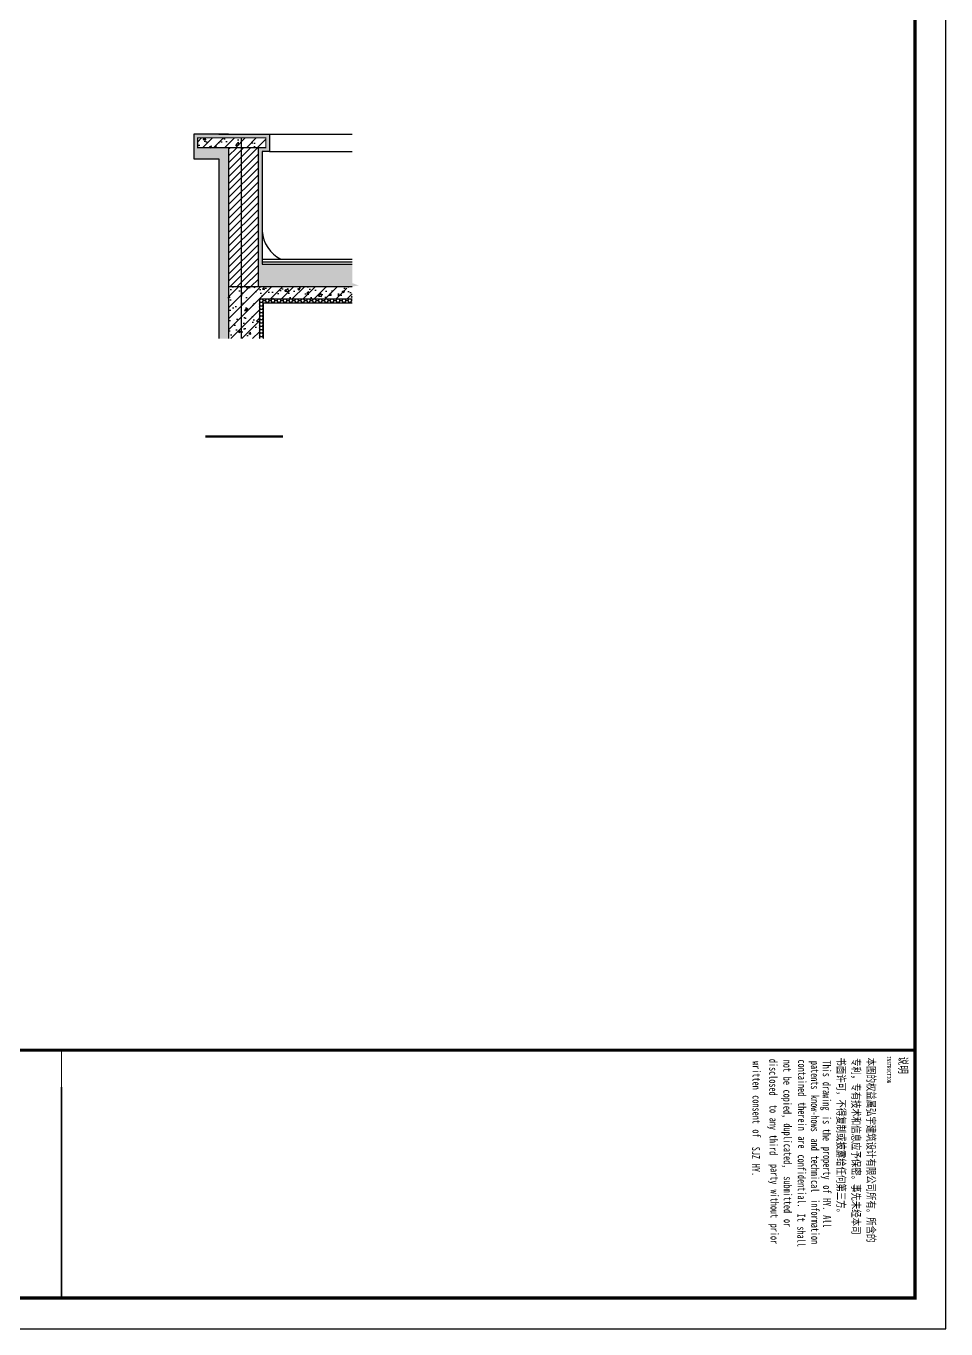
# Model space of a CAD drawing. Extents: x 174641 to 414490, y 73126 to 493158.
# Drawn here: x 331981 to 361681, y 73126 to 115176 of the extents above; entities that cross this region are included whole.
import ezdxf

# ---------------------------------------------------------------- set-up
doc = ezdxf.new("R2010")
doc.units = 0
doc.header["$LTSCALE"] = 1000
doc.header["$MEASUREMENT"] = 0
doc.linetypes.add('DOTE', pattern=[2.42, 2, -0.2, 0.02, -0.2])
for name, color, linetype in [('DIM_SYMB', 3, 'Continuous'), ('DOTE', 1, 'DOTE'), ('PUB_TITLE', 7, 'Continuous'), ('TK', 126, 'Continuous'), ('TWT_TITLE', 7, 'Continuous'), ('立面', 43, 'Continuous')]:
    doc.layers.add(name, color=color, linetype=linetype)
doc.styles.add('-宋体', font='', dxfattribs={"width": 0.8})
doc.styles.get('-宋体').set_extended_font_data('SimSun')
pattern_1 = [(45, (-999282.445, -241656.83), (-44.194174, 44.194174), []), (50, (-999282.45, -241656.83), (179.315046, -15.688034), [18.75, -206.25]), (355, (-999282.45, -241656.83), (-34.687833, 188.048033), [15, -165]), (100.4514, (-999267.5, -241658.14), (144.627345, 172.359886), [15.935047, -175.285528]), (46.1842, (-999282.45, -241606.83), (266.81026, -41.379754), [28.125, -309.375]), (96.6356, (-999260.2, -241610.28), (233.665676, 243.52947), [23.90257, -262.92825]), (351.1842, (-999282.45, -241606.83), (233.665486, 243.52965), [22.5, -247.5]), (21, (-999257.45, -241619.33), (149.226763, -100.654723), [18.75, -206.25]), (326, (-999257.45, -241619.33), (60.828833, 181.28751), [15, -165]), (71.4514, (-999245.01, -241627.72), (210.055657, 80.632624), [15.935047, -175.285528]), (37.5, (-999282.445, -241656.83), (3.039964, 83.2234635), [0, -163, 0, -167.5, 0, -165.625]), (7.5, (-999282.445, -241656.83), (65.767384, 98.602928), [0, -95.5, 0, -159.25, 0, -63.125]), (327.5, (-999338.195, -241656.83), (133.455609, -5.638718), [0, -62.5, 0, -195, 0, -258.75]), (317.5, (-999363.2, -241656.83), (145.796542, 25.026246), [0, -81.25, 0, -129.5, 0, -183.75])]

# ---------------------------------------------------------------- blocks, each defined once
blk = doc.blocks.new('387354345354')
h = blk.add_hatch()
h.set_pattern_fill('HONEY', color=6, scale=10)
h.set_pattern_definition([(0, (-999282.445, -241656.829), (23.8125, 13.74815), [15.875, -31.75]), (120, (-999282.445, -241656.829), (-23.81249716, 13.74815493), [15.875, -31.75]), (60, (-999282.445, -241656.829), (2.84e-06, 27.49630493), [-31.75, 15.875])])
h.paths.add_polyline_path([(-350, -600), (-270, -600), (-270, 940), (-520, 940), (-520, 1020), (30, 1020), (30, 940), (-30, 940), (-30, -180), (729, -180), (780, -171), (728, -152), (728, 0), (0, 0), (0, 910), (60, 910), (60, 1050), (-550, 1050), (-550, 850), (-350, 850)])
h = blk.add_hatch()
h.set_pattern_fill('钢筋混凝土', color=256, scale=25)
h.set_pattern_definition(pattern_1)
h.paths.add_polyline_path([(-30, 940), (30, 940), (30, 1020), (-170, 1020), (-170, 940)])
h.paths.add_polyline_path([(-170, 940), (-170, 1020), (-270, 1020), (-520, 1020), (-520, 940), (-270, 940)])
h = blk.add_hatch()
h.set_pattern_fill('ANSI31', color=256, scale=25)
h.set_pattern_definition([(45, (-999282.445, -241656.83), (-28.0633004, 28.0633004), [])])
h.paths.add_polyline_path([(-30, 140), (-170, 140), (-170, -180), (-30, -180)])
h.paths.add_polyline_path([(-170, 140), (-270, 140), (-270, -180), (-170, -180)])
h.paths.add_polyline_path([(-30, 940), (-170, 940), (-170, 140), (-30, 140)])
h.paths.add_polyline_path([(-170, 940), (-270, 940), (-270, 140), (-170, 140)])
h = blk.add_hatch()
h.set_pattern_fill('钢筋混凝土', color=256, scale=25)
h.set_pattern_definition(pattern_1)
h.paths.add_polyline_path([(-30, 140), (-30, 220)])
h.paths.add_polyline_path([(-170, 140), (-170, 220)])
h.paths.add_polyline_path([(-170, -600), (-20, -600), (-20, -280), (728, -280), (728, -209), (675, -189), (729, -180), (-170, -180)])
h.paths.add_polyline_path([(-270, -600), (-170, -600), (-170, -180), (-270, -180)])
h = blk.add_hatch()
h.set_pattern_fill('HONEY', color=6, scale=10)
h.set_pattern_definition([(0, (-142117.055, -74635.188), (23.8125, 13.74815), [15.875, -31.75]), (120, (-142117.055, -74635.188), (-23.8124972, 13.7481549), [15.875, -31.75]), (60, (-142117.055, -74635.188), (2.8e-06, 27.4963049), [-31.75, 15.875])])
h.paths.add_polyline_path([(-20, -600), (10, -600), (10, -310), (728, -310), (728, -280), (-20, -280)])
at = {"color": 6}
for points in [[(-270, 1050), (-550, 1050), (-550, 850), (-350, 850)], [(-350, 1050), (-30, 1050), (60, 1050), (60, 910), (0, 910), (0, 0)], [(-350, 850), (-350, 250)], [(-350, 250), (-350, -600)], [(10, -600), (10, -310), (728, -310)]]:
    blk.add_lwpolyline(points, dxfattribs=at)
at = {"const_width": 10}
for points in [[(-270, 1020), (-520, 1020), (-520, 940), (-270, 940)], [(-270, 1020), (-270, 1020), (30, 1020), (30, 940), (-30, 940), (-30, -180), (728, -180)], [(-270, 940), (-270, 220), (-270, 220), (-270, 140), (-270, 140), (-270, -600)], [(728, -280), (-20, -280), (-20, -600)], [(-20, -600), (-20, -280), (728, -280)]]:
    blk.add_lwpolyline(points, dxfattribs=at)
for points in [[(60, 1050), (728, 1050)], [(-30, 940), (-270, 940)], [(60, 910), (728, 910)], [(0, 40), (728, 40)], [(0, 20), (728, 20)], [(-270, -180), (728, -180)], [(-20, -280), (-20, -600)], [(-20, -280), (728, -280)]]:
    blk.add_lwpolyline(points)
at = {"color": 6}
blk.add_arc((286, 294), 288, 185.3474, 241.829, dxfattribs=at)
at = {"layer": 'DOTE'}
blk.add_lwpolyline([(-170, 1020), (-170, -600)], dxfattribs=at)
at = {"layer": '立面', "color": 6}
blk.add_lwpolyline([(0, 0), (728, 0)], dxfattribs=at)

msp = doc.modelspace()

# ---------------------------------------------------------------- linework, layer by layer
for p, q in [((303279.9, 82126.1), (360679.9, 82126.1)), ((333129, 74126.1), (333129, 80926.1)), ((333129, 80926.1), (333129, 74126.1))]:
    msp.add_line(p, q)
at = {"const_width": 34}
msp.add_lwpolyline([(333129, 82126.1), (333129, 74126.1)], dxfattribs=at)
at = {"layer": 'DIM_SYMB', "const_width": 70}
msp.add_lwpolyline([(337769, 101928), (340278.9, 101928)], dxfattribs=at)
at = {"layer": 'PUB_TITLE', "const_width": 100}
msp.add_lwpolyline([(360679.9, 82126.1), (360679.9, 74126.1), (303280.3, 74126.1), (303280.3, 82126.1)], close=True, dxfattribs=at)
at = {"layer": 'TWT_TITLE'}
msp.add_lwpolyline([(302280.7, 157226.1), (302280.7, 73126.1), (361680.7, 73126.1), (361680.7, 157226.1)], close=True, dxfattribs=at)
at = {"layer": 'TWT_TITLE', "const_width": 100}
msp.add_lwpolyline([(303280.7, 154726.1), (303280.7, 74126.1), (360680.7, 74126.1), (360680.7, 154726.1)], close=True, dxfattribs=at)

# ---------------------------------------------------------------- block references
at = {"xscale": 4, "yscale": 4, "zscale": 4}
msp.add_blockref('387354345354', (339601.8, 107487.5), dxfattribs=at)

# ---------------------------------------------------------------- texts
at = {"style": '-宋体', "width": 0.75}
msp.add_text('INSTRUCTION', height=129.153, rotation=270, dxfattribs=at).set_placement((359773.6, 81924.9))
at = {"layer": 'TK', "style": '-宋体', "width": 0.75}
for s, height, p in [('written', 258.23, (355436.1, 81769.7)), ('disclosed', 258.23, (355974.8, 81841.3)), ('not', 258.23, (356431.5, 81815.7)), ('contained', 258.23, (356907.5, 81822.6)), ('patents', 258.23, (357320.7, 81776.9)), ('This', 258.23, (357704.9, 81788.7)), ('书面许可，不得复制或披露给任何第三方。', 258.228, (358167.2, 81888.6)), ('专利，专有技术和信息应予保密。事先未经本司', 258.228, (358650, 81868.1)), ('本图的权益属弘宇建筑设计有限公司所有。所含的', 258.228, (359134.4, 81881.1)), ('be', 258.23, (356431.5, 81264.8)), ('copied,', 258.23, (356431.5, 80851.6)), ('drawing', 258.23, (357704.9, 81100.1)), ('consent', 258.23, (355436.1, 80667.9)), ('to', 258.23, (355984.6, 80356.1)), ('therein', 258.23, (356907.5, 80445.4)), ('know-hows', 258.23, (357320.7, 80675.1)), ('any', 258.23, (355984.6, 79942.9)), ('is', 258.23, (357704.9, 79998.3)), ('of', 258.23, (355436.1, 79566.1)), ('duplicated,', 258.228, (356443.3, 79760)), ('the', 258.23, (357704.9, 79585.1)), ('third', 258.23, (355984.6, 79392)), ('are', 258.23, (356907.5, 79343.6)), ('and', 258.23, (357325.3, 79271.9)), ('SJZ', 258.23, (355417.6, 79005.9)), ('confidential.', 258.228, (356897.4, 78754.7)), ('technical', 258.23, (357325.3, 78721)), ('property', 258.23, (357714.5, 79000.4)), ('HY.', 258.23, (355417.6, 78455)), ('party', 258.23, (356016.1, 78449.9)), ('submitted', 258.23, (356445.1, 78051.1)), ('without', 258.23, (356016.1, 77623.6)), ('of', 258.23, (357714.5, 77760.9)), ('information', 258.228, (357329.8, 77312.3)), ('HY.', 258.23, (357714.5, 77347.8)), ('or', 258.23, (356445.1, 76673.9)), ('It', 258.23, (356882.9, 76848.4)), ('All', 258.23, (357714.5, 76796.9)), ('prior', 258.23, (356016.1, 76521.8)), ('shall', 258.23, (356882.9, 76435.3))]:
    msp.add_text(s, height=height, rotation=270, dxfattribs=at).set_placement(p)
at = {"layer": 'TK', "color": 9, "style": '-宋体', "width": 0.75}
msp.add_text('说明', height=265.82, rotation=270, dxfattribs=at).set_placement((360164.7, 81915.8))

doc.saveas('drawing.dxf')
